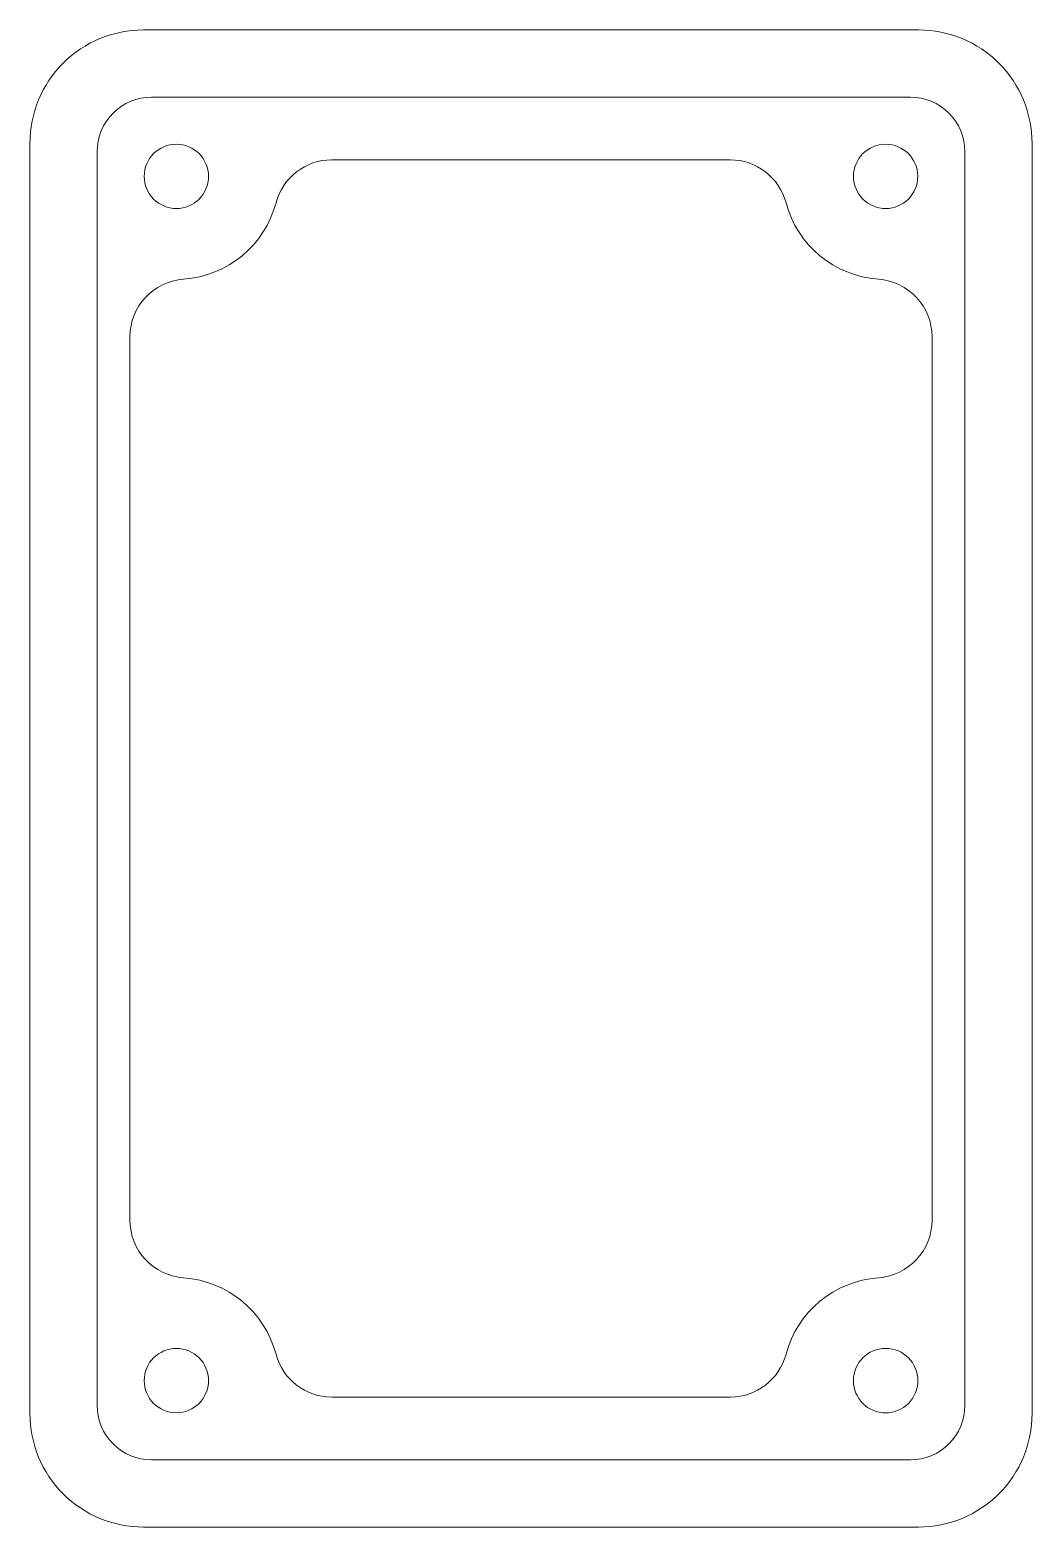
# Model space of a CAD drawing. Header units: inches. Extents: x 0.17 to 2.6, y 0.16 to 3.79.
import ezdxf

# ---------------------------------------------------------------- set-up
doc = ezdxf.new("R2010")
doc.units = ezdxf.units.IN
doc.header["$MEASUREMENT"] = 0
doc.layers.add('None', color=7, linetype='Continuous', lineweight=5)

msp = doc.modelspace()

# ---------------------------------------------------------------- linework, layer by layer
at = {"layer": 'None', "color": 7, "linetype": 'Continuous', "lineweight": 5, "flags": 128}
for points in [[(0.1706, 3.4936), (0.1706, 3.5136, -0.414214), (0.4456, 3.7886), (2.3256, 3.7886, -0.414214), (2.6006, 3.5136), (2.6006, 0.4336, -0.414214), (2.3256, 0.1586), (0.4456, 0.1586, -0.414214), (0.1706, 0.4336)], [(0.4656, 0.3216, -0.414214), (0.3336, 0.4536), (0.3336, 3.4936, -0.414214), (0.4656, 3.6256), (2.3056, 3.6256, -0.414214), (2.4376, 3.4936), (2.4376, 0.4536, -0.414214), (2.3056, 0.3216)], [(0.7673, 3.3695, -0.320581), (0.5432, 3.1842, 0.393692), (0.4131, 3.0445), (0.4131, 0.9026, 0.393692), (0.5432, 0.7629, -0.320581), (0.7673, 0.5777, 0.340149), (0.9026, 0.4736), (1.8687, 0.4736, 0.340149), (2.004, 0.5777, -0.320581), (2.228, 0.7629, 0.393692), (2.3581, 0.9026), (2.3581, 3.0445, 0.393692), (2.228, 3.1842, -0.320581), (2.004, 3.3695, 0.340149), (1.8687, 3.4736), (0.9026, 3.4736, 0.340149), (0.7673, 3.3695)]]:
    msp.add_lwpolyline(points, format="xyb", close=True, dxfattribs=at)
at = {"layer": 'None', "color": 7, "linetype": 'Continuous', "lineweight": 5}
for centre, radius in [((0.5256, 3.4336), 0.078), ((2.2456, 3.4336), 0.078), ((0.5256, 0.5136), 0.078), ((2.2456, 0.5136), 0.0781)]:
    msp.add_circle(centre, radius, dxfattribs=at)

doc.saveas('drawing.dxf')
